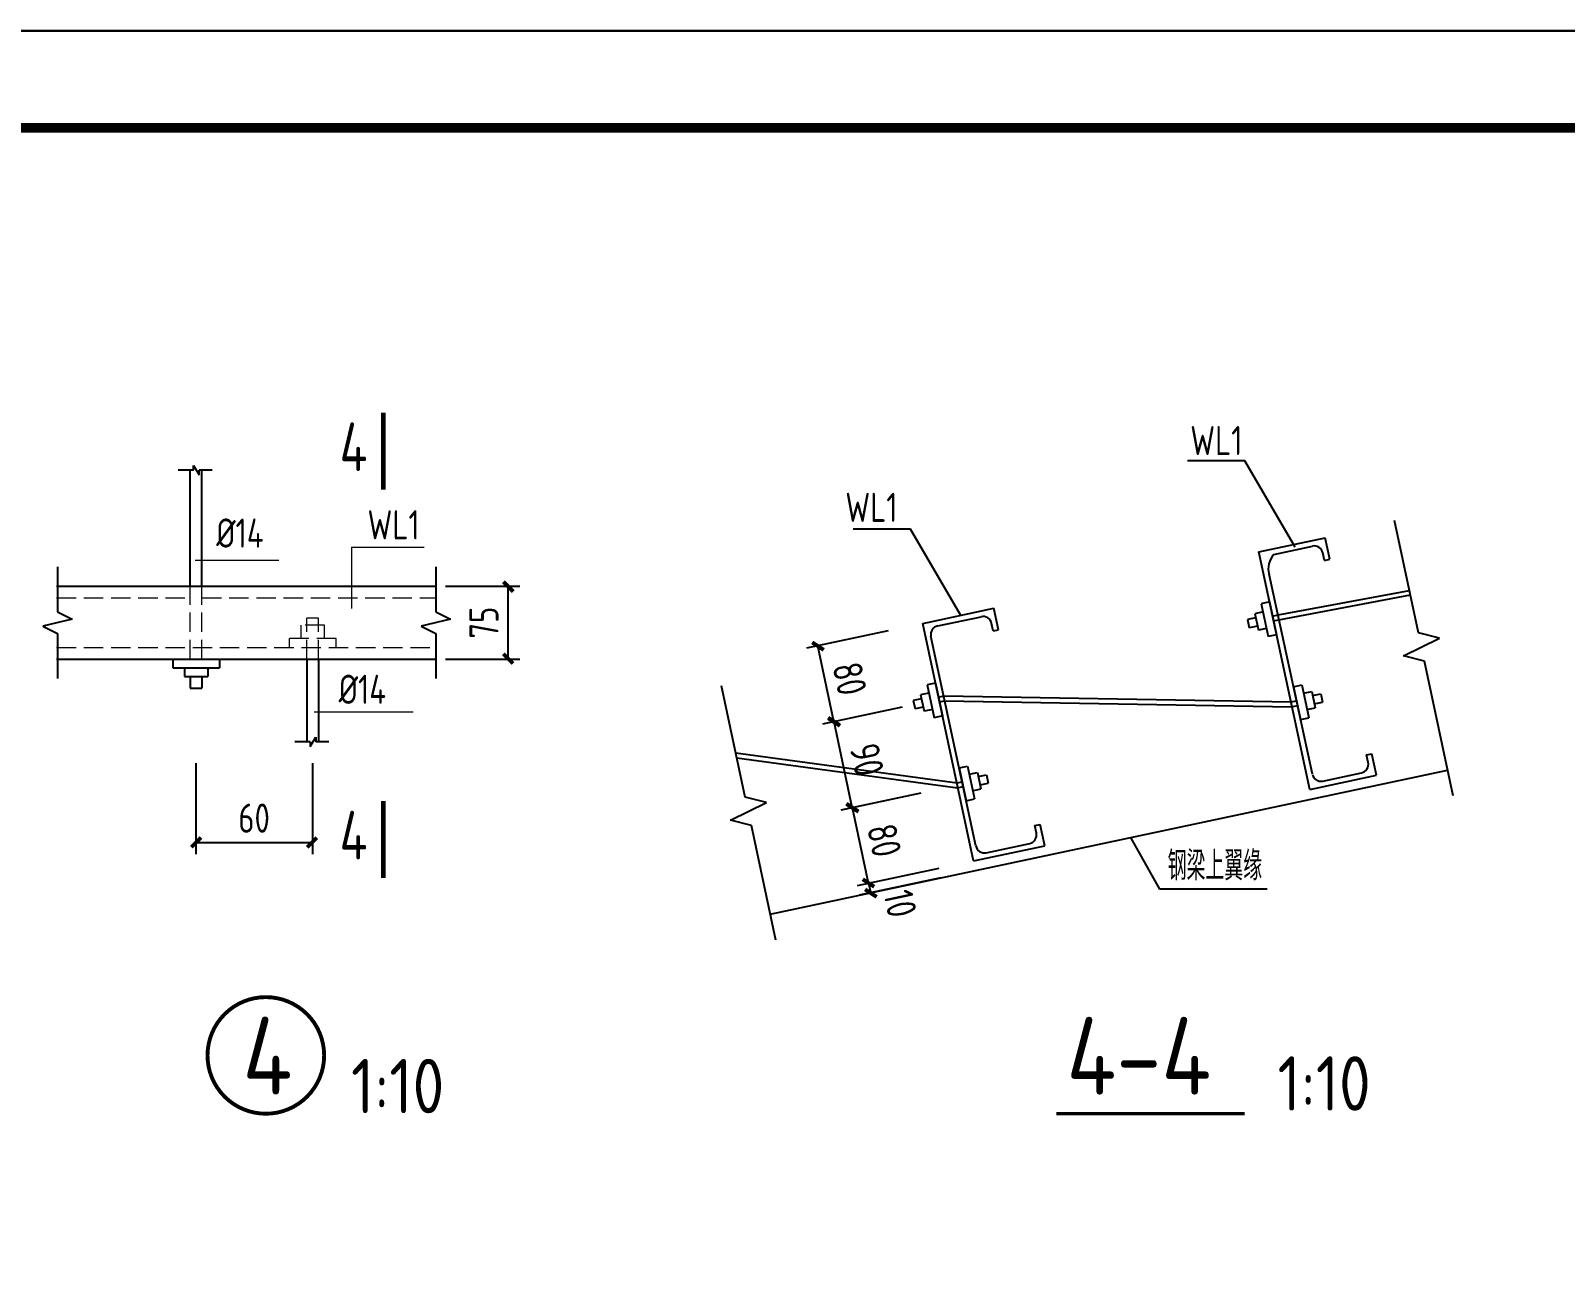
# Model space of a CAD drawing. Header units: millimetres. Extents: x 865490 to 879904, y 39442 to 44891.
# Drawn here: x 875898.2 to 876056, y 39916.2 to 40044 of the extents above; entities that cross this region are included whole.
import ezdxf

# ---------------------------------------------------------------- set-up
doc = ezdxf.new("R2010")
doc.units = ezdxf.units.MM
doc.header["$LTSCALE"] = 1000
doc.header["$MEASUREMENT"] = 0
doc.linetypes.add('DASH', pattern=[0.35, 0.25, -0.1])
for name, color, linetype, lineweight in [('1', 4, 'Continuous', 70), ('D3', 62, 'Continuous', 9), ('LZ', 64, 'Continuous', 9), ('数字', 3, 'Continuous', 9)]:
    doc.layers.add(name, color=color, linetype=linetype, lineweight=lineweight)
for name, color, linetype in [('D1', 112, 'Continuous'), ('D2', 6, 'Continuous'), ('DIM', 7, 'Continuous'), ('PUB_DIM', 3, 'Continuous'), ('THIN', 7, 'Continuous'), ('文字', 7, 'Continuous'), ('桩', 6, 'Continuous')]:
    doc.layers.add(name, color=color, linetype=linetype)
doc.styles.add('GBHZ', font='gbenor.shx', dxfattribs={"width": 0.9, "bigfont": 'gbcbig.shx'})
doc.dimstyles.new('Y10', dxfattribs={"dimscale": 0, "dimtxt": 3, "dimasz": 0.01, "dimexe": 1.2, "dimexo": 1, "dimgap": 1, "dimtad": 1, "dimdec": 0, "dimlfac": 10, "dimzin": 0, "dimdsep": 46, "dimtxsty": 'GBHZ', "dimblk1": 'DX', "dimblk2": 'DX', "dimsah": 1, "dimcen": 0.09, "dimdle": 1, "dimadec": 0, "dimazin": 0, "dimtfac": 1, "dimtdec": 0, "dimtix": 1, "dimtmove": 2, "dimatfit": 3, "dimldrblk": 'DX', "dimfxl": 0, "dimtolj": 1, "dimtzin": 0, "dimarcsym": 0})
doc.dimstyles.new('Y5', dxfattribs={"dimscale": 0, "dimtxt": 3, "dimasz": 0.01, "dimexe": 1.2, "dimexo": 1, "dimgap": 1, "dimtad": 1, "dimdec": 0, "dimlfac": 5, "dimzin": 0, "dimdsep": 46, "dimtxsty": 'GBHZ', "dimblk1": 'DX', "dimblk2": 'DX', "dimsah": 1, "dimcen": 0.09, "dimdle": 1, "dimadec": 0, "dimazin": 0, "dimtfac": 1, "dimtdec": 0, "dimtix": 1, "dimtmove": 2, "dimatfit": 3, "dimldrblk": 'DX', "dimfxl": 0, "dimtolj": 1, "dimtzin": 0, "dimarcsym": 0})

# ---------------------------------------------------------------- blocks, each defined once
blk = doc.blocks.new('DX')
at = {"color": 0, "linetype": 'ByBlock', "const_width": 40}
blk.add_lwpolyline([(-54, -51), (46, 49)], dxfattribs=at)
blk = doc.blocks.new('*D217')
at = {"layer": 'Defpoints', "color": 0, "linetype": 'ByBlock', "transparency": 16777216}
for p in [(875990.73, 39965.7), (875982.71, 39963.99), (875992.57, 39957.95)]:
    blk.add_point(p, dxfattribs=at)
at = {"layer": 'dim', "color": 0, "linetype": 'ByBlock', "lineweight": -2, "transparency": 16777216}
for p, q in [((875989.75, 39965.49), (875981.54, 39963.74)), ((875984.37, 39956.21), (875982.71, 39963.98)), ((875991.59, 39957.74), (875983.19, 39955.95))]:
    blk.add_line(p, q, dxfattribs=at)
at = {"layer": 'dim', "color": 0, "linetype": 'ByBlock', "lineweight": -2, "transparency": 16777216, "xscale": 0.01, "yscale": 0.01, "zscale": 0.01}
for p, rotation in [((875982.71, 39963.99), 102.0171866415821), ((875984.37, 39956.2), 282.0171866415821)]:
    blk.add_blockref('DX', p, dxfattribs=dict(at, rotation=rotation))
at = {"layer": 'dim', "color": 0, "linetype": 'ByBlock', "transparency": 16777216, "insert": (875985.98, 39960.62), "char_height": 3, "attachment_point": 5, "rotation": 282.0172, "style": 'GBHZ'}
blk.add_mtext('\\A1;80', dxfattribs=at)
blk = doc.blocks.new('*D218')
at = {"layer": 'Defpoints', "color": 0, "linetype": 'ByBlock', "transparency": 16777216}
for p in [(875988.81, 39974.53), (875980.81, 39972.83), (875990.73, 39965.7)]:
    blk.add_point(p, dxfattribs=at)
at = {"layer": 'dim', "color": 0, "linetype": 'ByBlock', "lineweight": -2, "transparency": 16777216}
for p, q in [((875987.83, 39974.32), (875979.63, 39972.58)), ((875982.69, 39963.99), (875980.81, 39972.82)), ((875989.75, 39965.49), (875981.51, 39963.73))]:
    blk.add_line(p, q, dxfattribs=at)
at = {"layer": 'dim', "color": 0, "linetype": 'ByBlock', "lineweight": -2, "transparency": 16777216, "xscale": 0.01, "yscale": 0.01, "zscale": 0.01}
for p, rotation in [((875980.81, 39972.83), 102.0171866415821), ((875982.69, 39963.98), 282.0171866415821)]:
    blk.add_blockref('DX', p, dxfattribs=dict(at, rotation=rotation))
at = {"layer": 'dim', "color": 0, "linetype": 'ByBlock', "transparency": 16777216, "insert": (875984.19, 39968.93), "char_height": 3, "attachment_point": 5, "rotation": 282.0172, "style": 'GBHZ'}
blk.add_mtext('\\A1;90', dxfattribs=at)
blk = doc.blocks.new('*D219')
at = {"layer": 'Defpoints', "color": 0, "linetype": 'ByBlock', "transparency": 16777216}
for p in [(875987.35, 39982.4), (875979.14, 39980.65), (875988.81, 39974.53)]:
    blk.add_point(p, dxfattribs=at)
at = {"layer": 'dim', "color": 0, "linetype": 'ByBlock', "lineweight": -2, "transparency": 16777216}
for p, q in [((875986.37, 39982.19), (875977.97, 39980.4)), ((875980.8, 39972.84), (875979.14, 39980.64)), ((875987.83, 39974.32), (875979.63, 39972.58))]:
    blk.add_line(p, q, dxfattribs=at)
at = {"layer": 'dim', "color": 0, "linetype": 'ByBlock', "lineweight": -2, "transparency": 16777216, "xscale": 0.01, "yscale": 0.01, "zscale": 0.01}
for p, rotation in [((875979.14, 39980.65), 102.0171866415821), ((875980.81, 39972.83), 282.0171866415821)]:
    blk.add_blockref('DX', p, dxfattribs=dict(at, rotation=rotation))
at = {"layer": 'dim', "color": 0, "linetype": 'ByBlock', "transparency": 16777216, "insert": (875982.42, 39977.26), "char_height": 3, "attachment_point": 5, "rotation": 282.0172, "style": 'GBHZ'}
blk.add_mtext('\\A1;80', dxfattribs=at)
blk = doc.blocks.new('*D220')
at = {"layer": 'Defpoints', "color": 0, "linetype": 'ByBlock', "transparency": 16777216}
for p in [(875992.57, 39957.95), (875992.78, 39956.97), (875984.58, 39955.23)]:
    blk.add_point(p, dxfattribs=at)
at = {"layer": 'dim', "color": 0, "linetype": 'ByBlock', "lineweight": -2, "transparency": 16777216}
for p, q in [((875991.59, 39957.74), (875983.19, 39955.95)), ((875991.8, 39956.76), (875983.4, 39954.98)), ((875984.37, 39956.21), (875984.36, 39956.22)), ((875984.37, 39956.2), (875984.58, 39955.23)), ((875984.58, 39955.22), (875984.58, 39955.21))]:
    blk.add_line(p, q, dxfattribs=at)
at = {"layer": 'dim', "color": 0, "linetype": 'ByBlock', "lineweight": -2, "transparency": 16777216, "xscale": 0.01, "yscale": 0.01, "zscale": 0.01}
for p, rotation in [((875984.37, 39956.2), 282.0171866415821), ((875984.58, 39955.23), 102.0171866415821)]:
    blk.add_blockref('DX', p, dxfattribs=dict(at, rotation=rotation))
at = {"layer": 'dim', "color": 0, "linetype": 'ByBlock', "transparency": 16777216, "insert": (875987.62, 39954.12), "char_height": 3, "attachment_point": 5, "rotation": 282.0172, "style": 'GBHZ'}
blk.add_mtext('\\A1;10', dxfattribs=at)
blk = doc.blocks.new('*D221')
at = {"layer": 'Defpoints', "color": 0, "linetype": 'ByBlock', "transparency": 16777216}
for p in [(875939.84, 39986.78), (875947.29, 39986.78), (875939.84, 39979.28)]:
    blk.add_point(p, dxfattribs=at)
at = {"layer": 'dim', "color": 0, "linetype": 'ByBlock', "lineweight": -2, "transparency": 16777216}
for p, q in [((875940.84, 39986.78), (875948.49, 39986.78)), ((875947.29, 39979.29), (875947.29, 39986.77)), ((875940.84, 39979.28), (875948.49, 39979.28))]:
    blk.add_line(p, q, dxfattribs=at)
at = {"layer": 'dim', "color": 0, "linetype": 'ByBlock', "lineweight": -2, "transparency": 16777216, "xscale": 0.01, "yscale": 0.01, "zscale": 0.01}
for p, rotation in [((875947.29, 39986.78), 90), ((875947.29, 39979.28), 270)]:
    blk.add_blockref('DX', p, dxfattribs=dict(at, rotation=rotation))
at = {"layer": 'dim', "color": 0, "linetype": 'ByBlock', "transparency": 16777216, "insert": (875944.79, 39983.03), "char_height": 3, "attachment_point": 5, "rotation": 90, "style": 'GBHZ'}
blk.add_mtext('\\A1;75', dxfattribs=at)
blk = doc.blocks.new('*D222')
at = {"layer": 'Defpoints', "color": 0, "linetype": 'ByBlock', "transparency": 16777216}
for p in [(875915.14, 39969.58), (875927.14, 39969.58), (875927.14, 39960.41)]:
    blk.add_point(p, dxfattribs=at)
at = {"layer": 'dim', "color": 0, "linetype": 'ByBlock', "lineweight": -2, "transparency": 16777216}
for p, q in [((875915.14, 39968.58), (875915.14, 39959.21)), ((875927.14, 39968.58), (875927.14, 39959.21)), ((875915.15, 39960.41), (875927.13, 39960.41))]:
    blk.add_line(p, q, dxfattribs=at)
at = {"layer": 'dim', "color": 0, "linetype": 'ByBlock', "lineweight": -2, "transparency": 16777216, "xscale": 0.01, "yscale": 0.01, "zscale": 0.01, "rotation": 180}
blk.add_blockref('DX', (875915.14, 39960.41), dxfattribs=at)
at = {"layer": 'dim', "color": 0, "linetype": 'ByBlock', "lineweight": -2, "transparency": 16777216, "xscale": 0.01, "yscale": 0.01, "zscale": 0.01}
blk.add_blockref('DX', (875927.14, 39960.41), dxfattribs=at)
at = {"layer": 'dim', "color": 0, "linetype": 'ByBlock', "transparency": 16777216, "insert": (875921.14, 39962.91), "char_height": 3, "attachment_point": 5, "style": 'GBHZ'}
blk.add_mtext('\\A1;60', dxfattribs=at)

msp = doc.modelspace()

# ---------------------------------------------------------------- linework, layer by layer
at = {"color": 0}
for p, q in [((876216.28, 40043.955), (875375.28, 40043.955)), ((875375.28, 40043.955), (876216.28, 40043.955))]:
    msp.add_line(p, q, dxfattribs=at)
at = {"color": 251}
for p, q in [((876023.086, 39999.671), (876017.187, 39999.671)), ((876028.245, 39990.793), (876023.086, 39999.671)), ((875988.681, 39992.657), (875982.782, 39992.657)), ((875993.84, 39983.78), (875988.681, 39992.657)), ((875974.246, 39953.026), (876043.944, 39967.863)), ((876011.298, 39960.913), (876014.293, 39955.617)), ((876025.388, 39955.617), (876014.293, 39955.617))]:
    msp.add_line(p, q, dxfattribs=at)
at = {"color": 0, "const_width": 1}
msp.add_lwpolyline([(876206.28, 39459.955), (875400.28, 39459.955), (875400.28, 40033.955), (876206.28, 40033.955)], close=True, dxfattribs=at)
at = {"linetype": 'ByBlock', "ltscale": 0.5, "const_width": 0.4}
msp.add_lwpolyline([(875916.347, 39938.491, 1), (875928.347, 39938.491, 1)], format="xyb", close=True, dxfattribs=at)
at = {"layer": '1', "color": 2, "const_width": 0.48}
for points in [[(875934.446, 39996.728), (875934.446, 40004.65)], [(875934.446, 39956.759), (875934.446, 39964.681)]]:
    msp.add_lwpolyline(points, dxfattribs=at)
at = {"layer": 'D1', "color": 251}
for p, q in [((875914.901, 39998.723), (875913.339, 39998.723)), ((875914.901, 39998.723), (875914.901, 39999.204)), ((875914.901, 39999.204), (875915.502, 39998.243)), ((875916.824, 39998.723), (875915.502, 39998.723)), ((875915.502, 39998.243), (875915.502, 39998.723)), ((875926.902, 39970.763), (875925.34, 39970.763)), ((875926.902, 39970.282), (875927.503, 39971.244)), ((875926.902, 39970.763), (875926.902, 39970.282)), ((875927.503, 39971.244), (875927.503, 39970.763)), ((875928.825, 39970.763), (875927.503, 39970.763))]:
    msp.add_line(p, q, dxfattribs=at)
at = {"layer": 'D2'}
for p, q in [((875914.577, 39986.781), (875914.577, 39998.723)), ((875915.779, 39986.781), (875915.779, 39998.723)), ((876024.501, 39990.306), (876031.346, 39991.763)), ((876026.052, 39990.054), (876030.031, 39990.901)), ((876031.816, 39989.553), (876031.346, 39991.763)), ((876029.777, 39965.869), (876024.501, 39990.306)), ((876031.265, 39989.435), (876031.101, 39990.207)), ((876031.265, 39989.435), (876031.816, 39989.553)), ((876030.023, 39967.42), (876025.566, 39988.006)), ((875900.82, 39986.781), (875914.577, 39986.781)), ((875900.82, 39986.781), (875914.577, 39986.781)), ((875914.577, 39986.781), (875939.841, 39986.781)), ((875915.779, 39986.781), (875939.841, 39986.781)), ((876026.5, 39983.831), (876040.011, 39986.341)), ((876026.562, 39983.333), (876040.109, 39985.882)), ((875989.929, 39982.947), (875997.263, 39984.508)), ((875997.733, 39982.298), (875997.263, 39984.508)), ((876024.953, 39984.131), (876024.107, 39983.95)), ((876025.62, 39985.157), (876024.773, 39984.977)), ((876024.773, 39984.977), (876025.494, 39981.591)), ((875995.156, 39958.5), (875989.929, 39982.947)), ((875991.48, 39982.695), (875995.948, 39983.646)), ((875997.182, 39982.18), (875997.018, 39982.952)), ((876024.197, 39983.527), (876023.351, 39983.347)), ((876023.351, 39983.347), (876023.531, 39982.5)), ((876024.377, 39982.681), (876023.531, 39982.5)), ((876024.107, 39983.95), (876024.467, 39982.257)), ((876025.928, 39983.709), (876026.5, 39983.831)), ((876026.032, 39983.22), (876026.562, 39983.333)), ((875995.402, 39960.05), (875990.786, 39981.625)), ((875997.182, 39982.18), (875997.733, 39982.298)), ((876025.314, 39982.438), (876024.467, 39982.257)), ((876026.34, 39981.771), (876025.494, 39981.591)), ((875900.82, 39979.279), (875939.841, 39979.279)), ((875912.774, 39979.279), (875912.774, 39978.377)), ((875912.774, 39978.377), (875917.582, 39978.377)), ((875913.976, 39978.377), (875913.976, 39977.475)), ((875916.38, 39978.377), (875916.38, 39977.475)), ((875917.582, 39979.279), (875917.582, 39978.377)), ((875926.578, 39979.279), (875926.578, 39970.763)), ((875927.78, 39979.279), (875927.78, 39970.763)), ((875913.976, 39977.475), (875916.38, 39977.475)), ((875914.577, 39977.475), (875914.577, 39976.273)), ((875914.577, 39976.273), (875915.779, 39976.273)), ((875915.779, 39977.475), (875915.779, 39976.273)), ((875991.234, 39976.815), (875990.387, 39976.635)), ((875990.387, 39976.635), (875991.108, 39973.249)), ((876028.082, 39976.439), (876028.928, 39976.619)), ((876028.928, 39976.619), (876029.649, 39973.233)), ((875989.811, 39975.185), (875988.965, 39975.005)), ((875988.965, 39975.005), (875989.145, 39974.158)), ((875990.568, 39975.789), (875989.721, 39975.608)), ((875989.721, 39975.608), (875990.081, 39973.915)), ((875991.542, 39975.367), (875992.114, 39975.489)), ((875991.646, 39974.878), (875992.176, 39974.991)), ((875992.114, 39975.489), (876027.86, 39974.878)), ((875992.176, 39974.991), (876027.922, 39974.38)), ((876027.86, 39974.878), (876028.39, 39974.991)), ((876029.109, 39975.773), (876029.955, 39975.953)), ((876029.955, 39975.953), (876030.315, 39974.26)), ((876030.045, 39975.53), (876030.892, 39975.71)), ((876030.225, 39974.683), (876031.072, 39974.863)), ((876030.892, 39975.71), (876031.072, 39974.863)), ((875989.991, 39974.339), (875989.145, 39974.158)), ((875990.928, 39974.096), (875990.081, 39973.915)), ((875991.955, 39973.429), (875991.108, 39973.249)), ((876027.922, 39974.38), (876028.494, 39974.501)), ((876028.803, 39973.053), (876029.649, 39973.233)), ((876029.469, 39974.08), (876030.315, 39974.26)), ((875970.713, 39969.627), (875993.463, 39966.533)), ((875970.818, 39969.131), (875993.525, 39966.035)), ((875993.685, 39968.095), (875994.531, 39968.275)), ((875994.531, 39968.275), (875995.252, 39964.889)), ((876035.601, 39969.414), (876036.152, 39969.531)), ((876035.766, 39968.642), (876035.601, 39969.414)), ((876036.622, 39967.327), (876036.152, 39969.531)), ((875994.711, 39967.428), (875995.558, 39967.608)), ((875995.558, 39967.608), (875995.918, 39965.915)), ((875995.648, 39967.185), (875996.495, 39967.365)), ((875996.495, 39967.365), (875996.675, 39966.519)), ((876029.777, 39965.869), (876036.622, 39967.327)), ((876031.092, 39966.726), (876035.072, 39967.573)), ((875993.463, 39966.533), (875993.993, 39966.646)), ((875993.525, 39966.035), (875994.097, 39966.157)), ((875995.072, 39965.735), (875995.918, 39965.915)), ((875995.828, 39966.339), (875996.675, 39966.519)), ((875994.406, 39964.709), (875995.252, 39964.889)), ((876001.47, 39962.148), (876002.021, 39962.265)), ((876001.634, 39961.376), (876001.47, 39962.148)), ((876002.49, 39960.061), (876002.021, 39962.265)), ((875995.156, 39958.5), (876002.49, 39960.061)), ((875996.472, 39959.356), (876000.94, 39960.307))]:
    msp.add_line(p, q, dxfattribs=at)
for centre, radius, start, end in [((876030.219, 39990.019), 0.902, 12.01719, 102.01719), ((876027.721, 39988.576), 2.228, 138.47663, 194.82615), ((875991.668, 39981.813), 0.902, 102.01719, 192.01719), ((875996.136, 39982.764), 0.902, 12.01719, 102.01719), ((876034.884, 39968.454), 0.902, 282.01719, 12.01719), ((876030.905, 39967.607), 0.902, 192.01719, 282.01719), ((876000.752, 39961.189), 0.902, 282.01719, 12.01719), ((875996.284, 39960.238), 0.902, 192.01719, 282.01719)]:
    msp.add_arc(centre, radius, start, end, dxfattribs=at)
at = {"layer": 'D3', "color": 251}
for p, q in [((875931.164, 39990.811), (875931.164, 39984.495)), ((875931.164, 39990.811), (875938.626, 39990.811)), ((875915.081, 39989.448), (875923.679, 39989.448)), ((875927.322, 39973.85), (875937.503, 39973.85))]:
    msp.add_line(p, q, dxfattribs=at)
at = {"layer": 'LZ', "color": 251, "linetype": 'DASH', "ltscale": 0.008}
for p, q in [((875914.577, 39979.279), (875914.577, 39986.781)), ((875915.779, 39979.279), (875915.779, 39986.781)), ((875900.82, 39985.579), (875914.577, 39985.579)), ((875915.779, 39985.579), (875939.841, 39985.579)), ((875925.977, 39981.383), (875925.977, 39982.785)), ((875928.381, 39982.785), (875925.977, 39982.785)), ((875926.578, 39979.279), (875926.578, 39983.487)), ((875927.78, 39983.487), (875926.578, 39983.487)), ((875927.78, 39979.279), (875927.78, 39983.487)), ((875928.381, 39981.383), (875928.381, 39982.785)), ((875929.583, 39981.383), (875924.775, 39981.383)), ((875924.775, 39980.481), (875924.775, 39981.383)), ((875929.583, 39980.481), (875929.583, 39981.383)), ((875900.82, 39980.481), (875939.841, 39980.481))]:
    msp.add_line(p, q, dxfattribs=at)
at = {"layer": 'THIN'}
for p, q in [((876040.937, 39981.989), (876038.476, 39993.553)), ((875900.913, 39988.781), (875900.913, 39984.155)), ((875939.841, 39988.781), (875939.841, 39984.155)), ((875900.913, 39984.155), (875902.413, 39983.405)), ((875939.841, 39984.155), (875941.341, 39983.405)), ((875902.413, 39983.405), (875899.413, 39982.655)), ((875899.413, 39982.655), (875900.913, 39981.905)), ((875941.341, 39983.405), (875938.341, 39982.655)), ((875938.341, 39982.655), (875939.841, 39981.905)), ((875900.913, 39981.905), (875900.913, 39977.279)), ((875939.841, 39981.905), (875939.841, 39977.279)), ((876039.398, 39979.616), (876043.102, 39981.427)), ((876043.102, 39981.427), (876040.937, 39981.989)), ((876041.562, 39979.055), (876039.398, 39979.616)), ((876044.512, 39965.195), (876041.562, 39979.055)), ((875971.682, 39965.073), (875969.243, 39976.53)), ((875970.142, 39962.7), (875973.847, 39964.511)), ((875973.847, 39964.511), (875971.682, 39965.073)), ((875972.307, 39962.138), (875970.142, 39962.7)), ((875974.814, 39950.358), (875972.307, 39962.138))]:
    msp.add_line(p, q, dxfattribs=at)
at = {"layer": '文字', "color": 6, "const_width": 0.32}
msp.add_lwpolyline([(876003.67, 39932.491), (876023.064, 39932.491)], dxfattribs=at)
at = {"layer": '桩'}
for p, q in [((876025.62, 39985.157), (876026.34, 39981.771)), ((875991.234, 39976.815), (875991.955, 39973.429)), ((876028.082, 39976.439), (876028.803, 39973.053)), ((875993.685, 39968.095), (875994.406, 39964.709))]:
    msp.add_line(p, q, dxfattribs=at)

# ---------------------------------------------------------------- texts
at = {"layer": 'PUB_DIM', "style": 'GBHZ', "width": 0.9}
for p in [(875929.925, 39998.628), (875929.925, 39958.658)]:
    msp.add_text('4', height=5, dxfattribs=at).set_placement(p)
at = {"layer": '数字', "style": 'GBHZ', "width": 0.9}
for s, p in [('WL1', (876017.454, 40000.273)), ('WL1', (875981.966, 39993.396)), ('%%C14', (875917.244, 39990.751)), ('WL1', (875932.803, 39991.6)), ('%%C14', (875929.846, 39974.671)), ('钢梁上翼缘', (876015.138, 39956.511))]:
    msp.add_text(s, height=3, dxfattribs=at).set_placement(p)
at = {"layer": '文字', "color": 6, "style": 'GBHZ'}
for s, height, p in [('4', 8, (875919.952, 39934.458)), ('4-4', 8, (876004.726, 39934.443)), ('1:10', 5.6, (876026.437, 39932.803)), ('1:10', 5.6, (875931.114, 39932.539, -0.009))]:
    msp.add_text(s, height=height, dxfattribs=at).set_placement(p)

# ---------------------------------------------------------------- dimensions: what is measured, and where the dimension line sits
at = {"layer": 'dim', "color": 0, "linetype": 'ByBlock'}
for base, p1, p2, angle, picture, middle in [((875947.295, 39986.781), (875939.841, 39979.279), (875939.841, 39986.781), 90, '*D221', (875944.795, 39983.03)), ((875979.14, 39980.65), (875988.807, 39974.529), (875987.345, 39982.397), 102.01719, '*D219', (875982.418, 39977.258)), ((875980.805, 39972.826), (875990.728, 39965.695), (875988.807, 39974.529), 102.01719, '*D218', (875984.192, 39968.925)), ((875982.71, 39963.988), (875992.573, 39957.95), (875990.728, 39965.695), 102.01719, '*D217', (875985.984, 39960.616))]:
    dim = msp.add_linear_dim(base=base, p1=p1, p2=p2, angle=angle, dimstyle='Y10', override={"dimscale": 1}, dxfattribs=at)
    dim.commit()
    dim.dimension.update_dxf_attribs({"geometry": picture, "text_midpoint": middle})
dim = msp.add_linear_dim(base=(875927.143, 39960.408), p1=(875915.142, 39969.58), p2=(875927.143, 39969.58), dimstyle='Y5', override={"dimscale": 1}, dxfattribs=at)
dim.commit()
dim.dimension.update_dxf_attribs({"geometry": '*D222', "text_midpoint": (875921.142, 39962.908)})
dim = msp.add_linear_dim(base=(875984.575, 39955.225), p1=(875992.573, 39957.95), p2=(875992.781, 39956.972), angle=282.01719, dimstyle='Y10', override={"dimscale": 1}, dxfattribs=at)
dim.commit()
dim.dimension.update_dxf_attribs({"geometry": '*D220', "text_midpoint": (875987.617, 39954.119), "dimtype": 160})

doc.saveas('drawing.dxf')
